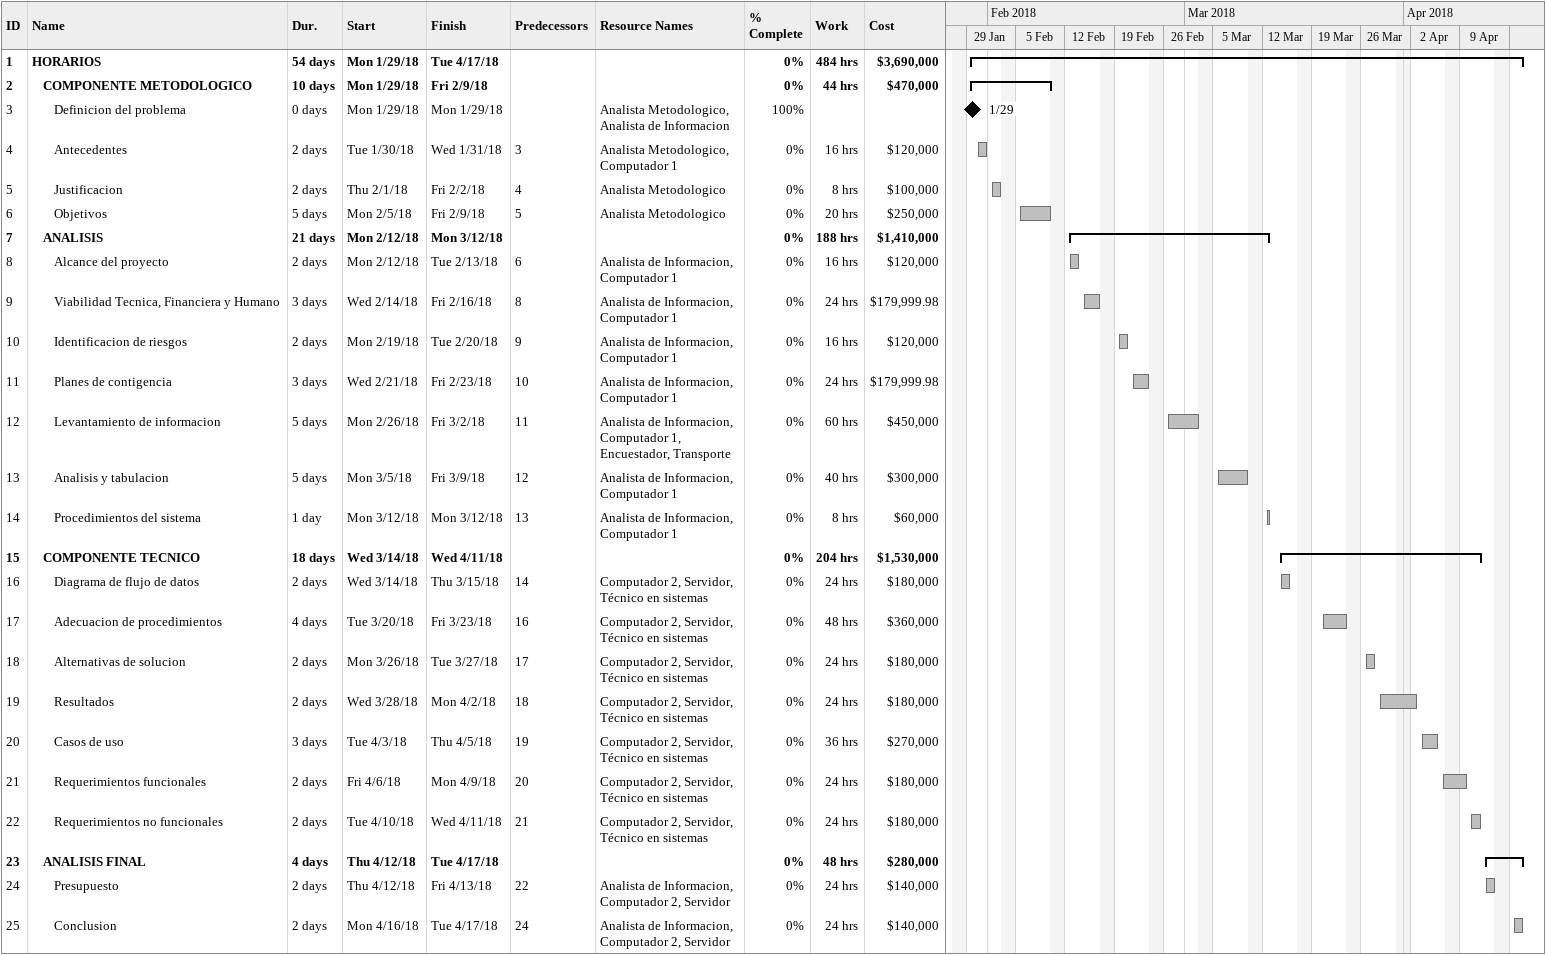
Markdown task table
| ID | Level | Task | Duration | Start | Finish | Predecessors | Resources | % complete | Work (h) | Cost ($) |
|---|---|---|---|---|---|---|---|---|---|---|
| 1 | 1 | **HORARIOS** | 54d | 2018-01-29 | 2018-04-17 |  |  | 0 | 484 | 3690000 |
| 2 | 2 | **COMPONENTE METODOLOGICO** | 10d | 2018-01-29 | 2018-02-09 |  |  | 0 | 44 | 470000 |
| 3 | 3 | Definicion del problema | 0d | 2018-01-29 | 2018-01-29 |  | Analista Metodologico, Analista de Informacion | 100 |  |  |
| 4 | 3 | Antecedentes | 2d | 2018-01-30 | 2018-01-31 | 3 | Analista Metodologico, Computador 1 | 0 | 16 | 120000 |
| 5 | 3 | Justificacion | 2d | 2018-02-01 | 2018-02-02 | 4 | Analista Metodologico | 0 | 8 | 100000 |
| 6 | 3 | Objetivos | 5d | 2018-02-05 | 2018-02-09 | 5 | Analista Metodologico | 0 | 20 | 250000 |
| 7 | 2 | **ANALISIS** | 21d | 2018-02-12 | 2018-03-12 |  |  | 0 | 188 | 1410000 |
| 8 | 3 | Alcance del proyecto | 2d | 2018-02-12 | 2018-02-13 | 6 | Analista de Informacion, Computador 1 | 0 | 16 | 120000 |
| 9 | 3 | Viabilidad Tecnica, Financiera y Humano | 3d | 2018-02-14 | 2018-02-16 | 8 | Analista de Informacion, Computador 1 | 0 | 24 | 179999.98 |
| 10 | 3 | Identificacion de riesgos | 2d | 2018-02-19 | 2018-02-20 | 9 | Analista de Informacion, Computador 1 | 0 | 16 | 120000 |
| 11 | 3 | Planes de contigencia | 3d | 2018-02-21 | 2018-02-23 | 10 | Analista de Informacion, Computador 1 | 0 | 24 | 179999.98 |
| 12 | 3 | Levantamiento de informacion | 5d | 2018-02-26 | 2018-03-02 | 11 | Analista de Informacion, Computador 1, Encuestador, Transporte | 0 | 60 | 450000 |
| 13 | 3 | Analisis y tabulacion | 5d | 2018-03-05 | 2018-03-09 | 12 | Analista de Informacion, Computador 1 | 0 | 40 | 300000 |
| 14 | 3 | Procedimientos del sistema | 1d | 2018-03-12 | 2018-03-12 | 13 | Analista de Informacion, Computador 1 | 0 | 8 | 60000 |
| 15 | 2 | **COMPONENTE TECNICO** | 18d | 2018-03-14 | 2018-04-11 |  |  | 0 | 204 | 1530000 |
| 16 | 3 | Diagrama de flujo de datos | 2d | 2018-03-14 | 2018-03-15 | 14 | Computador 2, Servidor, Técnico en sistemas | 0 | 24 | 180000 |
| 17 | 3 | Adecuacion de procedimientos | 4d | 2018-03-20 | 2018-03-23 | 16 | Computador 2, Servidor, Técnico en sistemas | 0 | 48 | 360000 |
| 18 | 3 | Alternativas de solucion | 2d | 2018-03-26 | 2018-03-27 | 17 | Computador 2, Servidor, Técnico en sistemas | 0 | 24 | 180000 |
| 19 | 3 | Resultados | 2d | 2018-03-28 | 2018-04-02 | 18 | Computador 2, Servidor, Técnico en sistemas | 0 | 24 | 180000 |
| 20 | 3 | Casos de uso | 3d | 2018-04-03 | 2018-04-05 | 19 | Computador 2, Servidor, Técnico en sistemas | 0 | 36 | 270000 |
| 21 | 3 | Requerimientos funcionales | 2d | 2018-04-06 | 2018-04-09 | 20 | Computador 2, Servidor, Técnico en sistemas | 0 | 24 | 180000 |
| 22 | 3 | Requerimientos no funcionales | 2d | 2018-04-10 | 2018-04-11 | 21 | Computador 2, Servidor, Técnico en sistemas | 0 | 24 | 180000 |
| 23 | 2 | **ANALISIS FINAL** | 4d | 2018-04-12 | 2018-04-17 |  |  | 0 | 48 | 280000 |
| 24 | 3 | Presupuesto | 2d | 2018-04-12 | 2018-04-13 | 22 | Analista de Informacion, Computador 2, Servidor | 0 | 24 | 140000 |
| 25 | 3 | Conclusion | 2d | 2018-04-16 | 2018-04-17 | 24 | Analista de Informacion, Computador 2, Servidor | 0 | 24 | 140000 |
